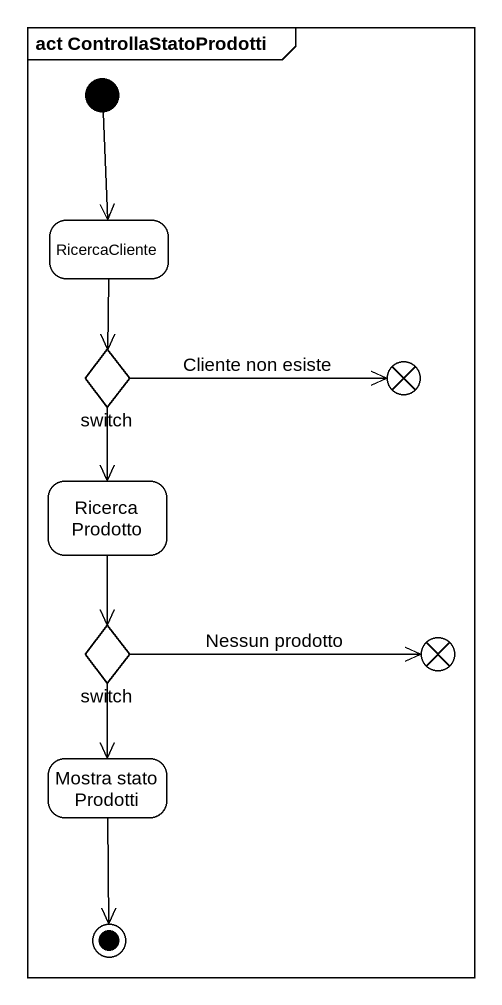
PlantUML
@startuml
mainframe act ControllaStatoProdotti
hide empty description
state RicercaCliente
state switch <<choice>>
state flowfinal1 <<end>>
state "Ricerca Prodotto" as Ricerca_Prodotto
state "switch" as switch_2 <<choice>>
state flowfinal2 <<end>>
state "Mostra stato Prodotti" as Mostra_stato_Prodotti
[*] --> RicercaCliente
RicercaCliente --> switch
switch -right-> flowfinal1 : Cliente non esiste
switch --> Ricerca_Prodotto
Ricerca_Prodotto --> switch_2
switch_2 -right-> flowfinal2 : Nessun prodotto
switch_2 --> Mostra_stato_Prodotti
Mostra_stato_Prodotti --> [*]
@enduml
